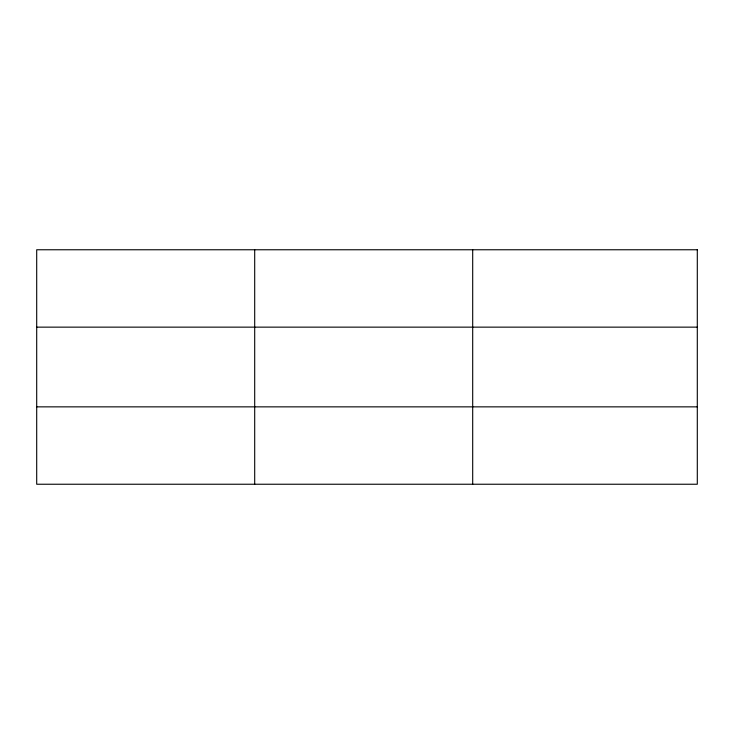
<?xml version="1.0" encoding="UTF-8"?>
<svg xmlns="http://www.w3.org/2000/svg" width="734" height="734" viewBox="0 0 734 734"><rect width="100%" height="100%" fill="white"/><g stroke="black" fill="none" stroke-linecap="round" stroke-linejoin="round"><path stroke-width="1.1" d="M254.698 484.238L254.698 249.762M472.696 484.238L472.696 249.762M36.7 327.144L697.3 327.144M36.7 406.856L697.3 406.856M697.3 249.762L697.3 484.238L36.7 484.238L36.7 249.762L697.3 249.762"/></g></svg>
